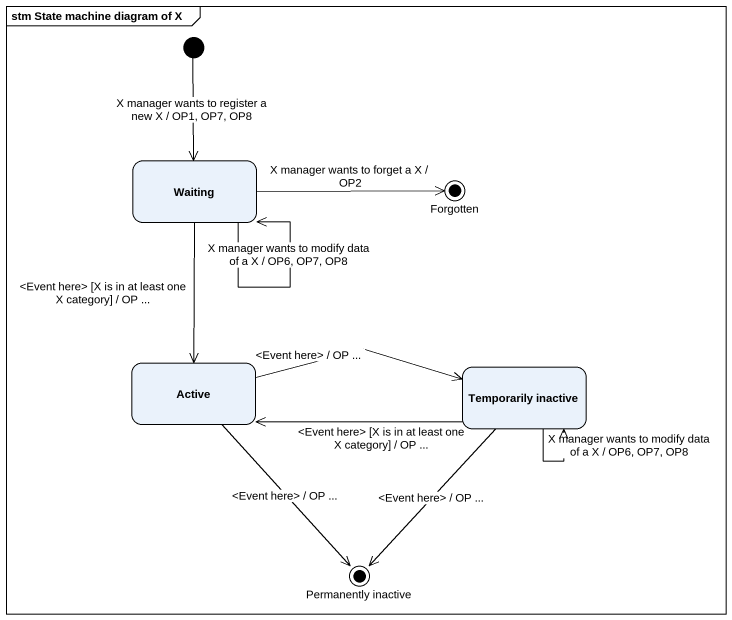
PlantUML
@startuml
mainframe stm State machine diagram of X
hide empty description
state Waiting
state Forgotten <<end>>
state Active
state "Temporarily inactive" as Temporarily_inactive
state "Permanently inactive" as Permanently_inactive <<end>>
[*] --> Waiting : X manager wants to register a new X / OP1, OP7, OP8
Waiting --> Waiting : X manager wants to modify data of a X / OP6, OP7, OP8
Waiting -right-> Forgotten : X manager wants to forget a X / OP2
Waiting --> Active : <Event here> [X is in at least one X category] / OP ...
Active -right-> Temporarily_inactive : <Event here> / OP ...
Active --> Permanently_inactive : <Event here> / OP ...
Temporarily_inactive -left-> Active : <Event here> [X is in at least one X category] / OP ...
Temporarily_inactive --> Temporarily_inactive : X manager wants to modify data of a X / OP6, OP7, OP8
Temporarily_inactive --> Permanently_inactive : <Event here> / OP ...
@enduml
